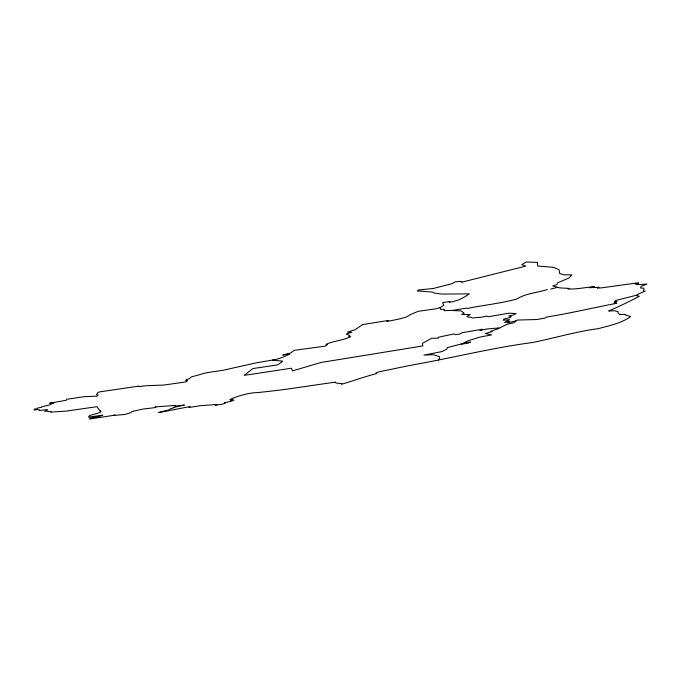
<?xml version="1.0" encoding="UTF-8"?>
<svg xmlns="http://www.w3.org/2000/svg" width="681" height="681" viewBox="0 0 681 681"><rect width="100%" height="100%" fill="white"/><g stroke="black" fill="none" stroke-linecap="round" stroke-linejoin="round"><path stroke-width="1.02" d="M438.445 360.045L439.73 357.908L439.322 356.589L433.388 354.716L423.922 355.082L442.003 351.592L446.983 348.995L447.4 347.625L462.212 343.718L461.36 344.16L468.341 343.096L470.469 342.007L463.463 343.071L467.915 340.772L480.182 337.052L491.571 334.882L485.391 333.554L492.022 331.613L490.66 331.392L498.475 328.6L506.86 324.326L514.257 322.641L516.053 320.794M113.063 415.512L124.878 414.44L130.871 412.66L131.935 411.537L142.933 409.077L154.868 407.647L155.932 407.272L154.91 407.11L156.298 406.804L175.638 405.408L174.889 406.063L175.443 406.174L184.432 405.033L173.766 407.374L174.745 407.493L170.522 408.736L169.288 409.809L158.52 412.507L158.971 412.524L190.05 406.574L188.969 407.476L200.742 405.672L217.52 404.429L215.298 405.178L222.678 404.131L225.3 403.143L224.279 402.667L230.689 401.458L234.06 400.045L230.331 400.275L232.204 399.585L229.965 399.526C237.805 395.806 249.97 392.605 256.831 392.639C289.11 389.421 298.431 387.225 335.52 382.152L335.035 382.433L336.627 383.122L341.683 383.65L341.53 384.263C353.269 380.866 364.871 376.55 376.712 373.588L375.938 372.924L378.917 371.835L410.337 365.356C451.18 358.206 490.771 348.068 532.014 342.586C554.232 338.261 575.922 331.511 598.42 328.642C609.384 325.578 621.412 323.313 630.623 316.58L625.184 314.826L625.243 314.35L619.88 314.613L618.084 313.217L618.076 311.651L614.407 310.74L608.669 311.004C619.063 306.493 629.363 301.521 639.34 296.286L636.446 295.699L639.101 293.613L645.205 291.119L643.307 290.676L644.022 289.204L643.605 288.106L640.685 288.072L640.957 286.343L646.95 284.122L637.816 284.615L635.186 284.122L638.829 283.262L637.944 282.819L601.025 287.927L597.356 288.046L598.922 287.271L589.508 287.697L594.36 286.735C585.669 287.229 576.935 289.425 568.048 288.931L569.061 288.404L559.544 287.884L552.768 285.977L556.828 284.709L557.594 282.879L568.839 278.018L571.887 274.894L563.766 274.766L559.68 273.481L559.084 269.659L553.312 267.318L537.76 266.05L537.488 262.423L526.311 261.964L521.765 264.688L525.775 266.109L461.675 282.206M461.948 281.815L459.428 281.355L454.857 281.977L452.49 283.5L433.474 288.455L418.517 290.012L417.198 290.906L432.588 292.106L434.197 293.051L441.773 294.064L469.362 293.894C463.182 297.972 456.636 301.709 449.12 302.075L450.013 301.53L443.382 302.466L442.599 302.951L443.867 305.335L440.147 307.608L435.84 308.825L418.262 311.319L410.473 314.477L406.659 316.903L400.981 318.597L390.434 320.845L386.885 321.355L388.221 320.479L362.641 324.573L355.056 329.766L347.421 332.081L351.779 332.285L346.237 334.03L349.847 335.656L348.57 336.525L350.715 336.712C342.96 340.466 333.792 340.823 325.901 344.399L327.646 344.492L325.263 346.144L294.209 350.34L290.702 352.954L282.811 355.014L289.817 353.975C284.335 356.699 278.733 359.193 272.553 360.062L256.345 362.82L223.104 370.26L206.249 372.813L191.208 376.968L189.318 378.755L186.534 379.479L185.564 380.407L187.615 380.56L186.483 381.632L183.751 382.254L163.661 385.063L146.704 385.701L138.49 386.638L138.941 386.118L100.533 391.754L98.073 392.282L96.336 394.75L98.166 394.818L97.204 396.172L84.18 396.657L66.755 399.279L66.151 400.326L49.611 403.169L53.79 403.195L50.879 404.063L50.556 404.684L41.83 406.761L41.541 407.374L37.727 407.945L37.404 408.651L34.484 409.094L34.05 410.056L37.361 409.553L39.515 409.962L39.26 410.507L47.474 409.545L44.725 411.23L48.291 411.171L48.07 411.605L51.101 411.664L50.845 412.133L66.151 411.111L96.94 406.685L99.664 410.447L100.507 410.532L99.945 411.239L100.984 411.409L100.192 412.414L89.517 415.597L88.377 417.13L102.805 415.146L98.524 416.619L90.335 417.887L89.466 419.036L114.953 415.155L113.472 415.308M547.311 289.544C537.088 292.881 525.979 293.23 516.581 299.087C500.441 303.471 483.714 305.105 467.336 308.442L466.298 308.144L453.052 310.357L443.995 310.672L444.301 309.361L440.598 309.344L440.147 307.608M550.742 289.059L557.637 287.348M637.297 295.026L615.564 300.525L614.194 301.904L616.977 301.496L614.041 302.841L616.807 303.3C593.168 307.744 570.125 313.303 546.341 317.099L545.915 317.857L537.3 319.508L517.5 320.053L515.56 321.04L507.405 322.751L509.643 321.611L504.553 322.36L509.635 319.738L503.268 320.206L503.812 319.1L509.269 317.848L511.38 316.759L508.733 316.01L513.517 314.886L516.096 313.541L509.192 313.175L488.124 316.725L486.958 316.044L481.978 317.142L472.129 317.993L471.158 317.252L468.196 317.15L466.936 316.452L470.23 314.596L461.718 314.486L464.195 313.064L460.943 310.859L452.72 310.536M498.952 327.919L486.302 329.076L479.926 330.464L482.242 329.246L462.169 332.711L459.828 334.056L455.274 334.729L454.201 333.894L438.087 337.291L438.241 338.21L431.711 338.219L422.39 343.428L422.841 345.939L321.279 362.42L292.413 370.898L291.502 368.225L244.207 375.367L252.847 368.583L277.788 364.854L282.76 361.185L272.553 360.062"/></g></svg>
